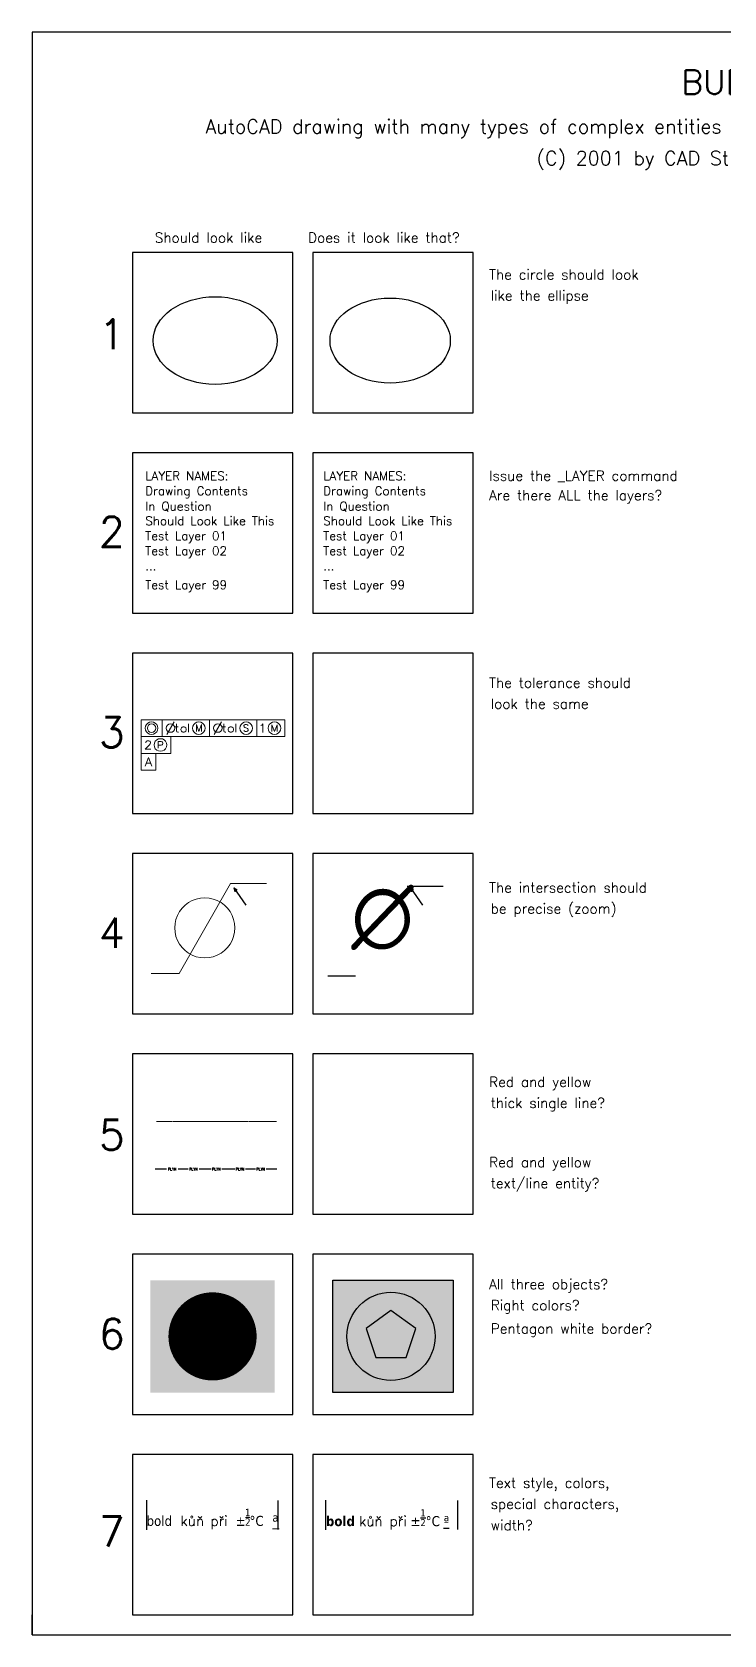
# Model space of a CAD drawing. Header units: millimetres. Extents: x -1200100 to -1200000, y -800080 to -800000.
# Drawn here: x -1200100 to -1200065.5, y -800080 to -800000 of the extents above; entities that cross this region are included whole.
import ezdxf
from ezdxf.enums import TextEntityAlignment as Align

# ---------------------------------------------------------------- set-up
doc = ezdxf.new("R2010")
doc.units = ezdxf.units.MM
doc.header["$LTSCALE"] = 0.05
doc.header["$PDMODE"] = 4
doc.header["$PDSIZE"] = 2
for name, color, linetype in [('Drawing Contents', 9, 'Continuous'), ('In Question', 7, 'Continuous'), ('Should Look Like This', 7, 'Continuous'), ('Test Layer 01', 7, 'Continuous'), ('Test Layer 02', 7, 'Continuous'), ('Test Layer 03', 7, 'Continuous'), ('Test Layer 04', 7, 'Continuous'), ('Test Layer 05', 7, 'Continuous'), ('Test Layer 06', 7, 'Continuous'), ('Test Layer 07', 7, 'Continuous'), ('Test Layer 08', 7, 'Continuous'), ('Test Layer 09', 7, 'Continuous'), ('Test Layer 10', 7, 'Continuous'), ('Test Layer 11', 7, 'Continuous'), ('Test Layer 12', 7, 'Continuous'), ('Test Layer 13', 7, 'Continuous'), ('Test Layer 14', 7, 'Continuous'), ('Test Layer 15', 7, 'Continuous'), ('Test Layer 16', 7, 'Continuous'), ('Test Layer 17', 7, 'Continuous'), ('Test Layer 18', 7, 'Continuous'), ('Test Layer 19', 7, 'Continuous'), ('Test Layer 20', 7, 'Continuous'), ('Test Layer 21', 7, 'Continuous'), ('Test Layer 22', 7, 'Continuous'), ('Test Layer 23', 7, 'Continuous'), ('Test Layer 24', 7, 'Continuous'), ('Test Layer 25', 7, 'Continuous'), ('Test Layer 26', 7, 'Continuous'), ('Test Layer 27', 7, 'Continuous'), ('Test Layer 28', 7, 'Continuous'), ('Test Layer 29', 7, 'Continuous'), ('Test Layer 30', 7, 'Continuous'), ('Test Layer 31', 7, 'Continuous'), ('Test Layer 32', 7, 'Continuous'), ('Test Layer 33', 7, 'Continuous'), ('Test Layer 34', 7, 'Continuous'), ('Test Layer 35', 7, 'Continuous'), ('Test Layer 36', 7, 'Continuous'), ('Test Layer 37', 7, 'Continuous'), ('Test Layer 38', 7, 'Continuous'), ('Test Layer 39', 7, 'Continuous'), ('Test Layer 40', 7, 'Continuous'), ('Test Layer 41', 7, 'Continuous'), ('Test Layer 42', 7, 'Continuous'), ('Test Layer 43', 7, 'Continuous'), ('Test Layer 44', 7, 'Continuous'), ('Test Layer 45', 7, 'Continuous'), ('Test Layer 46', 7, 'Continuous'), ('Test Layer 47', 7, 'Continuous'), ('Test Layer 48', 7, 'Continuous'), ('Test Layer 49', 7, 'Continuous'), ('Test Layer 50', 7, 'Continuous'), ('Test Layer 51', 7, 'Continuous'), ('Test Layer 52', 7, 'Continuous'), ('Test Layer 53', 7, 'Continuous'), ('Test Layer 54', 7, 'Continuous'), ('Test Layer 55', 7, 'Continuous'), ('Test Layer 56', 7, 'Continuous'), ('Test Layer 57', 7, 'Continuous'), ('Test Layer 58', 7, 'Continuous'), ('Test Layer 59', 7, 'Continuous'), ('Test Layer 60', 7, 'Continuous'), ('Test Layer 61', 7, 'Continuous'), ('Test Layer 62', 7, 'Continuous'), ('Test Layer 63', 7, 'Continuous'), ('Test Layer 64', 7, 'Continuous'), ('Test Layer 65', 7, 'Continuous'), ('Test Layer 66', 7, 'Continuous'), ('Test Layer 67', 7, 'Continuous'), ('Test Layer 68', 7, 'Continuous'), ('Test Layer 69', 7, 'Continuous'), ('Test Layer 70', 7, 'Continuous'), ('Test Layer 71', 7, 'Continuous'), ('Test Layer 72', 7, 'Continuous'), ('Test Layer 73', 7, 'Continuous'), ('Test Layer 74', 7, 'Continuous'), ('Test Layer 75', 7, 'Continuous'), ('Test Layer 76', 7, 'Continuous'), ('Test Layer 77', 7, 'Continuous'), ('Test Layer 78', 7, 'Continuous'), ('Test Layer 79', 7, 'Continuous'), ('Test Layer 80', 7, 'Continuous'), ('Test Layer 81', 7, 'Continuous'), ('Test Layer 82', 7, 'Continuous'), ('Test Layer 83', 7, 'Continuous'), ('Test Layer 84', 7, 'Continuous'), ('Test Layer 85', 7, 'Continuous'), ('Test Layer 86', 7, 'Continuous'), ('Test Layer 87', 7, 'Continuous'), ('Test Layer 88', 7, 'Continuous'), ('Test Layer 89', 7, 'Continuous'), ('Test Layer 90', 7, 'Continuous'), ('Test Layer 91', 7, 'Continuous'), ('Test Layer 92', 7, 'Continuous'), ('Test Layer 93', 7, 'Continuous'), ('Test Layer 94', 7, 'Continuous'), ('Test Layer 95', 7, 'Continuous'), ('Test Layer 96', 7, 'Continuous'), ('Test Layer 97', 7, 'Continuous'), ('Test Layer 98', 7, 'Continuous'), ('Test Layer 99', 7, 'Continuous')]:
    doc.layers.add(name, color=color, linetype=linetype)
doc.styles.get("Standard").update_dxf_attribs({"font": 'simplex.shx'})
doc.styles.add('WMF-Tahoma0', font='TAHOMABD.TTF')
doc.styles.add('WMF-Tahoma1', font='TAHOMA.TTF')

msp = doc.modelspace()

# ---------------------------------------------------------------- hatches: boundary and pattern name
at = {"layer": 'In Question'}
for color, points in [(3, [(-1200085, -800062.3), (-1200079, -800062.3), (-1200079, -800067.9), (-1200085, -800067.9)]), (1, [(-1200082.1, -800063.8), (-1200083.3364, -800064.6983), (-1200082.8641, -800066.1517), (-1200081.3359, -800066.1517), (-1200080.8636, -800064.6983)])]:
    msp.add_hatch(color=color, dxfattribs=at).paths.add_polyline_path(points)
h = msp.add_hatch(color=2, dxfattribs=at)
edge = h.paths.add_edge_path()
edge.add_arc((-1200082.1, -800065.1), 2.2, 0, 360)
at = {"layer": 'Should Look Like This'}
h = msp.add_hatch(dxfattribs=at)
h.set_pattern_fill('U', color=1, scale=0.01, style=0, double=1, pattern_type=0)
h.set_pattern_definition([(0, (-1200100, -800080), (0, 0.01), []), (90, (-1200100, -800080), (-0.01, 6e-19), [])])
h.paths.add_polyline_path([(-1200091, -800063.865), (-1200092.1746, -800064.7184), (-1200091.7259, -800066.0991), (-1200090.2741, -800066.0991), (-1200089.8254, -800064.7184)])

# ---------------------------------------------------------------- linework, layer by layer
at = {"color": 7, "lineweight": 0}
msp.add_lwpolyline([(-1200089.3519, -800074.1334), (-1200089.1357, -800074.1334)], dxfattribs=at)
at = {"layer": 'Drawing Contents', "color": 1}
for p, q in [((-1200089.9333, -800042.7069), (-1200089.3374, -800043.5775)), ((-1200089.9333, -800042.7069), (-1200089.8865, -800042.9157)), ((-1200089.9333, -800042.7069), (-1200089.7778, -800042.8198)), ((-1200081.1305, -800042.7069), (-1200080.9749, -800042.8198)), ((-1200081.1305, -800042.7069), (-1200081.0837, -800042.9157)), ((-1200081.1305, -800042.7069), (-1200080.5346, -800043.5775))]:
    msp.add_line(p, q, dxfattribs=at)
at = {"layer": 'Drawing Contents'}
for points in [[(-1200000, -800000), (-1200100, -800000), (-1200100, -800080), (-1200000, -800080)], [(-1200095, -800019), (-1200087, -800019), (-1200087, -800011), (-1200095, -800011)], [(-1200086, -800019), (-1200078, -800019), (-1200078, -800011), (-1200086, -800011)], [(-1200095, -800029), (-1200087, -800029), (-1200087, -800021), (-1200095, -800021)], [(-1200086, -800029), (-1200078, -800029), (-1200078, -800021), (-1200086, -800021)], [(-1200095, -800039), (-1200087, -800039), (-1200087, -800031), (-1200095, -800031)], [(-1200086, -800039), (-1200078, -800039), (-1200078, -800031), (-1200086, -800031)], [(-1200095, -800049), (-1200087, -800049), (-1200087, -800041), (-1200095, -800041)], [(-1200086, -800049), (-1200078, -800049), (-1200078, -800041), (-1200086, -800041)], [(-1200095, -800059), (-1200087, -800059), (-1200087, -800051), (-1200095, -800051)], [(-1200086, -800059), (-1200078, -800059), (-1200078, -800051), (-1200086, -800051)], [(-1200095, -800069), (-1200087, -800069), (-1200087, -800061), (-1200095, -800061)], [(-1200086, -800069), (-1200078, -800069), (-1200078, -800061), (-1200086, -800061)], [(-1200095, -800079), (-1200087, -800079), (-1200087, -800071), (-1200095, -800071)], [(-1200086, -800079), (-1200078, -800079), (-1200078, -800071), (-1200086, -800071)]]:
    msp.add_lwpolyline(points, close=True, dxfattribs=at)
at = {"layer": 'In Question', "color": 3}
for p, q in [((-1200081.2938, -800042.6222), (-1200079.4961, -800042.6222)), ((-1200083.8652, -800047.1222), (-1200085.2538, -800047.1222))]:
    msp.add_line(p, q, dxfattribs=at)
at = {"layer": 'In Question'}
for p, q in [((-1200085.3723, -800073.2671), (-1200085.3723, -800074.7546)), ((-1200078.7754, -800073.2942), (-1200078.7754, -800074.7411))]:
    msp.add_line(p, q, dxfattribs=at)
msp.add_lwpolyline([(-1200085, -800062.3), (-1200079, -800062.3), (-1200079, -800067.9), (-1200085, -800067.9)], close=True, dxfattribs=at)
at = {"layer": 'In Question', "lineweight": 30}
msp.add_lwpolyline([(-1200082.1, -800063.8), (-1200083.3364, -800064.6983), (-1200082.8641, -800066.1517), (-1200081.3359, -800066.1517), (-1200080.8636, -800064.6983)], close=True, dxfattribs=at)
at = {"layer": 'In Question', "extrusion": (0, -0.707107, 0.707107)}
msp.add_circle((-1200082.1413, -1131392.6267), 3, dxfattribs=at)
at = {"layer": 'In Question'}
msp.add_circle((-1200082.1, -800065.1), 2.2, dxfattribs=at)
at = {"layer": 'Should Look Like This', "color": 1}
for p, q in [((-1200093.2899, -800056.7515), (-1200093.8646, -800056.7515)), ((-1200092.2119, -800056.7515), (-1200092.7198, -800056.7515)), ((-1200091.0717, -800056.7515), (-1200091.6625, -800056.7515)), ((-1200089.8901, -800056.7515), (-1200090.5327, -800056.7515)), ((-1200088.8536, -800056.7515), (-1200089.3511, -800056.7515)), ((-1200087.7975, -800056.7515), (-1200088.325, -800056.7515))]:
    msp.add_line(p, q, dxfattribs=at)
at = {"layer": 'Should Look Like This'}
for p, q in [((-1200094.2883, -800073.2671), (-1200094.2883, -800074.7546)), ((-1200087.7362, -800073.2942), (-1200087.7362, -800074.7411))]:
    msp.add_line(p, q, dxfattribs=at)
at = {"layer": 'Should Look Like This', "color": 7, "lineweight": 0}
for points in [[(-1200094.5651, -800035.1624), (-1200094.5651, -800034.3227), (-1200087.3882, -800034.3227), (-1200087.3882, -800035.1624), (-1200094.5651, -800035.1624), (-1200094.5651, -800035.1624)], [(-1200093.5156, -800034.3227), (-1200093.5156, -800035.1624)], [(-1200091.1566, -800034.3227), (-1200091.1566, -800035.1624)], [(-1200088.7976, -800034.3227), (-1200088.7976, -800035.1624)], [(-1200094.5651, -800035.1624), (-1200093.0758, -800035.1624), (-1200093.0758, -800036.0025), (-1200094.5651, -800036.0025), (-1200094.5651, -800035.1624), (-1200094.5651, -800035.1624)], [(-1200093.7254, -800034.7426), (-1200093.7409, -800034.6453), (-1200093.7857, -800034.5576), (-1200093.8552, -800034.4877), (-1200093.9429, -800034.4429), (-1200094.0402, -800034.4278), (-1200094.1375, -800034.4429), (-1200094.2251, -800034.4877), (-1200094.295, -800034.5576), (-1200094.3398, -800034.6453), (-1200094.355, -800034.7426), (-1200094.3398, -800034.8398), (-1200094.295, -800034.9279), (-1200094.2251, -800034.9974), (-1200094.1375, -800035.0422), (-1200094.0402, -800035.0577), (-1200093.9429, -800035.0422), (-1200093.8552, -800034.9974), (-1200093.7857, -800034.9279), (-1200093.7409, -800034.8398), (-1200093.7254, -800034.7426), (-1200093.7254, -800034.7426)], [(-1200093.8304, -800034.7426), (-1200093.8463, -800034.6623), (-1200093.8918, -800034.5942), (-1200093.9599, -800034.5487), (-1200094.0402, -800034.5324), (-1200094.1204, -800034.5487), (-1200094.1885, -800034.5942), (-1200094.234, -800034.6623), (-1200094.2503, -800034.7426), (-1200094.234, -800034.8228), (-1200094.1885, -800034.8913), (-1200094.1204, -800034.9368), (-1200094.0402, -800034.9527), (-1200093.9599, -800034.9368), (-1200093.8918, -800034.8913), (-1200093.8463, -800034.8228), (-1200093.8304, -800034.7426), (-1200093.8304, -800034.7426)], [(-1200092.8856, -800034.74), (-1200092.9019, -800034.6597), (-1200092.9474, -800034.5916), (-1200093.0155, -800034.5461), (-1200093.0958, -800034.5302), (-1200093.176, -800034.5461), (-1200093.2441, -800034.5916), (-1200093.2896, -800034.6597), (-1200093.3055, -800034.74), (-1200093.2896, -800034.8206), (-1200093.2441, -800034.8887), (-1200093.176, -800034.9342), (-1200093.0958, -800034.9501), (-1200093.0155, -800034.9342), (-1200092.9474, -800034.8887), (-1200092.9019, -800034.8206), (-1200092.8856, -800034.74), (-1200092.8856, -800034.74)], [(-1200093.2755, -800035.06), (-1200092.9156, -800034.43)], [(-1200092.8557, -800034.6701), (-1200092.7158, -800034.6701)], [(-1200092.7958, -800034.5302), (-1200092.7958, -800034.8702), (-1200092.7758, -800034.9301), (-1200092.7358, -800034.9501), (-1200092.6959, -800034.9501)], [(-1200092.4761, -800034.6701), (-1200092.5161, -800034.69), (-1200092.556, -800034.73), (-1200092.576, -800034.7903), (-1200092.576, -800034.8302), (-1200092.556, -800034.8902), (-1200092.5161, -800034.9301), (-1200092.4761, -800034.9501), (-1200092.4158, -800034.9501), (-1200092.3759, -800034.9301), (-1200092.3359, -800034.8902), (-1200092.316, -800034.8302), (-1200092.316, -800034.7903), (-1200092.3359, -800034.73), (-1200092.3759, -800034.69), (-1200092.4158, -800034.6701), (-1200092.4761, -800034.6701), (-1200092.4761, -800034.6701)], [(-1200092.1961, -800034.9501), (-1200092.1961, -800034.5302)], [(-1200091.3664, -800034.74), (-1200091.3819, -800034.6427), (-1200091.4267, -800034.555), (-1200091.4962, -800034.4851), (-1200091.5839, -800034.4407), (-1200091.6812, -800034.4252), (-1200091.7785, -800034.4407), (-1200091.8665, -800034.4851), (-1200091.9361, -800034.555), (-1200091.9808, -800034.6427), (-1200091.9964, -800034.74), (-1200091.9808, -800034.8373), (-1200091.9361, -800034.9253), (-1200091.8665, -800034.9948), (-1200091.7785, -800035.0396), (-1200091.6812, -800035.0551), (-1200091.5839, -800035.0396), (-1200091.4962, -800034.9948), (-1200091.4267, -800034.9253), (-1200091.3819, -800034.8373), (-1200091.3664, -800034.74), (-1200091.3664, -800034.74)], [(-1200091.8044, -800034.902), (-1200091.8044, -800034.5661), (-1200091.6764, -800034.902), (-1200091.5484, -800034.5661), (-1200091.5484, -800034.902)], [(-1200090.527, -800034.74), (-1200090.5429, -800034.6597), (-1200090.5884, -800034.5916), (-1200090.6565, -800034.5461), (-1200090.7368, -800034.5302), (-1200090.817, -800034.5461), (-1200090.8851, -800034.5916), (-1200090.9306, -800034.6597), (-1200090.9465, -800034.74), (-1200090.9306, -800034.8206), (-1200090.8851, -800034.8887), (-1200090.817, -800034.9342), (-1200090.7368, -800034.9501), (-1200090.6565, -800034.9342), (-1200090.5884, -800034.8887), (-1200090.5429, -800034.8206), (-1200090.527, -800034.74), (-1200090.527, -800034.74)], [(-1200090.9166, -800035.06), (-1200090.557, -800034.43)], [(-1200090.4967, -800034.6701), (-1200090.3569, -800034.6701)], [(-1200090.4368, -800034.5302), (-1200090.4368, -800034.8702), (-1200090.4168, -800034.9301), (-1200090.3768, -800034.9501), (-1200090.3369, -800034.9501)], [(-1200090.1172, -800034.6701), (-1200090.1571, -800034.69), (-1200090.1971, -800034.73), (-1200090.217, -800034.7903), (-1200090.217, -800034.8302), (-1200090.1971, -800034.8902), (-1200090.1571, -800034.9301), (-1200090.1172, -800034.9501), (-1200090.0572, -800034.9501), (-1200090.0173, -800034.9301), (-1200089.977, -800034.8902), (-1200089.957, -800034.8302), (-1200089.957, -800034.7903), (-1200089.977, -800034.73), (-1200090.0173, -800034.69), (-1200090.0572, -800034.6701), (-1200090.1172, -800034.6701), (-1200090.1172, -800034.6701)], [(-1200089.8371, -800034.9501), (-1200089.8371, -800034.5302)], [(-1200089.0074, -800034.74), (-1200089.0229, -800034.6427), (-1200089.0677, -800034.555), (-1200089.1372, -800034.4851), (-1200089.2253, -800034.4407), (-1200089.3226, -800034.4252), (-1200089.4198, -800034.4407), (-1200089.5075, -800034.4851), (-1200089.5771, -800034.555), (-1200089.6218, -800034.6427), (-1200089.6374, -800034.74), (-1200089.6218, -800034.8373), (-1200089.5771, -800034.9253), (-1200089.5075, -800034.9948), (-1200089.4198, -800035.0396), (-1200089.3226, -800035.0551), (-1200089.2253, -800035.0396), (-1200089.1372, -800034.9948), (-1200089.0677, -800034.9253), (-1200089.0229, -800034.8373), (-1200089.0074, -800034.74), (-1200089.0074, -800034.74)], [(-1200089.2216, -800034.6142), (-1200089.2534, -800034.582), (-1200089.3015, -800034.5661), (-1200089.3655, -800034.5661), (-1200089.4132, -800034.582), (-1200089.4454, -800034.6142), (-1200089.4454, -800034.646), (-1200089.4295, -800034.6782), (-1200089.4132, -800034.6941), (-1200089.3814, -800034.71), (-1200089.2856, -800034.7422), (-1200089.2534, -800034.7581), (-1200089.2375, -800034.774), (-1200089.2216, -800034.8062), (-1200089.2216, -800034.8543), (-1200089.2534, -800034.8861), (-1200089.3015, -800034.902), (-1200089.3655, -800034.902), (-1200089.4132, -800034.8861), (-1200089.4454, -800034.8543)], [(-1200088.5879, -800034.6127), (-1200088.5479, -800034.5927), (-1200088.4876, -800034.5324), (-1200088.4876, -800034.9527)], [(-1200087.5984, -800034.7426), (-1200087.6135, -800034.6453), (-1200087.6583, -800034.5576), (-1200087.7278, -800034.4877), (-1200087.8159, -800034.4429), (-1200087.9132, -800034.4278), (-1200088.0104, -800034.4429), (-1200088.0981, -800034.4877), (-1200088.1677, -800034.5576), (-1200088.2124, -800034.6453), (-1200088.228, -800034.7426), (-1200088.2124, -800034.8398), (-1200088.1677, -800034.9279), (-1200088.0981, -800034.9974), (-1200088.0104, -800035.0422), (-1200087.9132, -800035.0577), (-1200087.8159, -800035.0422), (-1200087.7278, -800034.9974), (-1200087.6583, -800034.9279), (-1200087.6135, -800034.8398), (-1200087.5984, -800034.7426), (-1200087.5984, -800034.7426)], [(-1200088.036, -800034.9046), (-1200088.036, -800034.5687), (-1200087.908, -800034.9046), (-1200087.78, -800034.5687), (-1200087.78, -800034.9046)], [(-1200094.335, -800035.4724), (-1200094.335, -800035.4524), (-1200094.315, -800035.4125), (-1200094.295, -800035.3925), (-1200094.2551, -800035.3725), (-1200094.1752, -800035.3725), (-1200094.1352, -800035.3925), (-1200094.1153, -800035.4125), (-1200094.0953, -800035.4524), (-1200094.0953, -800035.4924), (-1200094.1153, -800035.5327), (-1200094.1552, -800035.5926), (-1200094.355, -800035.7924), (-1200094.0753, -800035.7924)], [(-1200093.2855, -800035.5827), (-1200093.3011, -800035.4854), (-1200093.3458, -800035.3973), (-1200093.4154, -800035.3278), (-1200093.503, -800035.283), (-1200093.6003, -800035.2675), (-1200093.6976, -800035.283), (-1200093.7857, -800035.3278), (-1200093.8552, -800035.3973), (-1200093.9, -800035.4854), (-1200093.9151, -800035.5827), (-1200093.9, -800035.6799), (-1200093.8552, -800035.7676), (-1200093.7857, -800035.8375), (-1200093.6976, -800035.8823), (-1200093.6003, -800035.8975), (-1200093.503, -800035.8823), (-1200093.4154, -800035.8375), (-1200093.3458, -800035.7676), (-1200093.3011, -800035.6799), (-1200093.2855, -800035.5827), (-1200093.2855, -800035.5827)], [(-1200093.7072, -800035.7447), (-1200093.7072, -800035.4084), (-1200093.5633, -800035.4084), (-1200093.5156, -800035.4247), (-1200093.4993, -800035.4406), (-1200093.4834, -800035.4724), (-1200093.4834, -800035.5205), (-1200093.4993, -800035.5527), (-1200093.5156, -800035.5686), (-1200093.5633, -800035.5845), (-1200093.7072, -800035.5845)], [(-1200094.5651, -800036.0025), (-1200093.8252, -800036.0025), (-1200093.8252, -800036.8426), (-1200094.5651, -800036.8426), (-1200094.5651, -800036.0025), (-1200094.5651, -800036.0025)], [(-1200094.355, -800036.6325), (-1200094.1952, -800036.2126), (-1200094.0354, -800036.6325)], [(-1200094.295, -800036.4927), (-1200094.0953, -800036.4927)], [(-1200088.0165, -800074.6984), (-1200087.678, -800074.6984)]]:
    msp.add_lwpolyline(points, dxfattribs=at)
at = {"layer": 'Should Look Like This', "color": 3, "lineweight": 0}
for points in [[(-1200092.6718, -800046.9956), (-1200090.1005, -800042.4964)], [(-1200090.1005, -800042.4964), (-1200088.3041, -800042.4964)], [(-1200089.8861, -800044.7108), (-1200089.9023, -800044.4964), (-1200089.9474, -800044.2874), (-1200090.0213, -800044.0874), (-1200090.124, -800043.9), (-1200090.2519, -800043.727), (-1200090.4033, -800043.5757), (-1200090.5744, -800043.4477), (-1200090.7636, -800043.345), (-1200090.9636, -800043.2712), (-1200091.1726, -800043.2261), (-1200091.3853, -800043.2099), (-1200091.5997, -800043.2261), (-1200091.8087, -800043.2712), (-1200092.0087, -800043.345), (-1200092.1961, -800043.4477), (-1200092.3673, -800043.5757), (-1200092.5186, -800043.727), (-1200092.6466, -800043.9), (-1200092.7493, -800044.0874), (-1200092.8249, -800044.2874), (-1200092.87, -800044.4964), (-1200092.8844, -800044.7108), (-1200092.87, -800044.9235), (-1200092.8249, -800045.1325), (-1200092.7493, -800045.3325), (-1200092.6466, -800045.5217), (-1200092.5186, -800045.6929), (-1200092.3673, -800045.8442), (-1200092.1961, -800045.9721), (-1200092.0087, -800046.0749), (-1200091.8087, -800046.1487), (-1200091.5997, -800046.1956), (-1200091.3853, -800046.21), (-1200091.1726, -800046.1956), (-1200090.9636, -800046.1487), (-1200090.7636, -800046.0749), (-1200090.5744, -800045.9721), (-1200090.4033, -800045.8442), (-1200090.2519, -800045.6929), (-1200090.124, -800045.5217), (-1200090.0213, -800045.3325), (-1200089.9474, -800045.1325), (-1200089.9023, -800044.9235), (-1200089.8861, -800044.7108), (-1200089.8861, -800044.7108)], [(-1200092.6718, -800046.9956), (-1200094.0592, -800046.9956)]]:
    msp.add_lwpolyline(points, dxfattribs=at)
at = {"layer": 'Should Look Like This', "color": 2, "const_width": 2.2}
msp.add_lwpolyline([(-1200092.1, -800065.1, 1), (-1200089.9, -800065.1, 1)], format="xyb", close=True, dxfattribs=at)
at = {"layer": 'Should Look Like This'}
for points in [[(-1200091, -800063.8), (-1200092.2364, -800064.6983), (-1200091.7641, -800066.1517), (-1200090.2359, -800066.1517), (-1200089.7636, -800064.6983)], [(-1200091, -800063.8325), (-1200092.2055, -800064.7083), (-1200091.745, -800066.1254), (-1200090.255, -800066.1254), (-1200089.7945, -800064.7083)], [(-1200091, -800063.865), (-1200092.1746, -800064.7184), (-1200091.7259, -800066.0991), (-1200090.2741, -800066.0991), (-1200089.8254, -800064.7184)]]:
    msp.add_lwpolyline(points, close=True, dxfattribs=at)
msp.add_ellipse((-1200090.8679, -800015.3985, -800015.3985), major_axis=(-3.0947, 0), ratio=0.7071068, dxfattribs=at)
at = {"layer": 'Should Look Like This', "color": 2}
for points in [[(-1200093.8, -800054.3457), (-1200093.0181, -800054.3457), (-1200093.8, -800054.3957), (-1200093.0181, -800054.3957)], [(-1200092.4, -800054.3457), (-1200091.7394, -800054.3457), (-1200092.4, -800054.3957), (-1200091.7394, -800054.3957)], [(-1200091.1226, -800054.3457), (-1200090.462, -800054.3457), (-1200091.1226, -800054.3957), (-1200090.462, -800054.3957)], [(-1200089.8572, -800054.3457), (-1200089.1966, -800054.3457), (-1200089.8572, -800054.3957), (-1200089.1966, -800054.3957)], [(-1200088.5818, -800054.3457), (-1200087.7999, -800054.3457), (-1200088.5818, -800054.3957), (-1200087.7999, -800054.3957)]]:
    msp.add_solid(points, dxfattribs=at)
at = {"layer": 'Should Look Like This', "color": 1}
for points in [[(-1200093.0106, -800054.3457), (-1200092.4, -800054.3457), (-1200093.0106, -800054.3957), (-1200092.4, -800054.3957)], [(-1200091.7368, -800054.3457), (-1200091.1261, -800054.3457), (-1200091.7368, -800054.3957), (-1200091.1261, -800054.3957)], [(-1200090.4654, -800054.3457), (-1200089.8547, -800054.3457), (-1200090.4654, -800054.3957), (-1200089.8547, -800054.3957)], [(-1200089.1879, -800054.3457), (-1200088.5773, -800054.3457), (-1200089.1879, -800054.3957), (-1200088.5773, -800054.3957)]]:
    msp.add_solid(points, dxfattribs=at)
at = {"layer": 'Should Look Like This', "color": 3}
msp.add_solid([(-1200094.1, -800062.3), (-1200087.9, -800062.3), (-1200094.1, -800067.9), (-1200087.9, -800067.9)], dxfattribs=at)
at = {"layer": 'Test Layer 01'}
msp.add_point((-1200100, -800080), dxfattribs=at)
at = {"layer": 'Test Layer 02'}
msp.add_point((-1200100, -800080), dxfattribs=at)
at = {"layer": 'Test Layer 03'}
msp.add_point((-1200100, -800080), dxfattribs=at)
at = {"layer": 'Test Layer 04'}
msp.add_point((-1200100, -800080), dxfattribs=at)
at = {"layer": 'Test Layer 05'}
msp.add_point((-1200100, -800080), dxfattribs=at)
at = {"layer": 'Test Layer 06'}
msp.add_point((-1200100, -800080), dxfattribs=at)
at = {"layer": 'Test Layer 07'}
msp.add_point((-1200100, -800080), dxfattribs=at)
at = {"layer": 'Test Layer 08'}
msp.add_point((-1200100, -800080), dxfattribs=at)
at = {"layer": 'Test Layer 09'}
msp.add_point((-1200100, -800080), dxfattribs=at)
at = {"layer": 'Test Layer 10'}
msp.add_point((-1200100, -800080), dxfattribs=at)
at = {"layer": 'Test Layer 11'}
msp.add_point((-1200100, -800080), dxfattribs=at)
at = {"layer": 'Test Layer 12'}
msp.add_point((-1200100, -800080), dxfattribs=at)
at = {"layer": 'Test Layer 13'}
msp.add_point((-1200100, -800080), dxfattribs=at)
at = {"layer": 'Test Layer 14'}
msp.add_point((-1200100, -800080), dxfattribs=at)
at = {"layer": 'Test Layer 15'}
msp.add_point((-1200100, -800080), dxfattribs=at)
at = {"layer": 'Test Layer 16'}
msp.add_point((-1200100, -800080), dxfattribs=at)
at = {"layer": 'Test Layer 17'}
msp.add_point((-1200100, -800080), dxfattribs=at)
at = {"layer": 'Test Layer 18'}
msp.add_point((-1200100, -800080), dxfattribs=at)
at = {"layer": 'Test Layer 19'}
msp.add_point((-1200100, -800080), dxfattribs=at)
at = {"layer": 'Test Layer 20'}
msp.add_point((-1200100, -800080), dxfattribs=at)
at = {"layer": 'Test Layer 21'}
msp.add_point((-1200100, -800080), dxfattribs=at)
at = {"layer": 'Test Layer 22'}
msp.add_point((-1200100, -800080), dxfattribs=at)
at = {"layer": 'Test Layer 23'}
msp.add_point((-1200100, -800080), dxfattribs=at)
at = {"layer": 'Test Layer 24'}
msp.add_point((-1200100, -800080), dxfattribs=at)
at = {"layer": 'Test Layer 25'}
msp.add_point((-1200100, -800080), dxfattribs=at)
at = {"layer": 'Test Layer 26'}
msp.add_point((-1200100, -800080), dxfattribs=at)
at = {"layer": 'Test Layer 27'}
msp.add_point((-1200100, -800080), dxfattribs=at)
at = {"layer": 'Test Layer 28'}
msp.add_point((-1200100, -800080), dxfattribs=at)
at = {"layer": 'Test Layer 29'}
msp.add_point((-1200100, -800080), dxfattribs=at)
at = {"layer": 'Test Layer 30'}
msp.add_point((-1200100, -800080), dxfattribs=at)
at = {"layer": 'Test Layer 31'}
msp.add_point((-1200100, -800080), dxfattribs=at)
at = {"layer": 'Test Layer 32'}
msp.add_point((-1200100, -800080), dxfattribs=at)
at = {"layer": 'Test Layer 33'}
msp.add_point((-1200100, -800080), dxfattribs=at)
at = {"layer": 'Test Layer 34'}
msp.add_point((-1200100, -800080), dxfattribs=at)
at = {"layer": 'Test Layer 35'}
msp.add_point((-1200100, -800080), dxfattribs=at)
at = {"layer": 'Test Layer 36'}
msp.add_point((-1200100, -800080), dxfattribs=at)
at = {"layer": 'Test Layer 37'}
msp.add_point((-1200100, -800080), dxfattribs=at)
at = {"layer": 'Test Layer 38'}
msp.add_point((-1200100, -800080), dxfattribs=at)
at = {"layer": 'Test Layer 39'}
msp.add_point((-1200100, -800080), dxfattribs=at)
at = {"layer": 'Test Layer 40'}
msp.add_point((-1200100, -800080), dxfattribs=at)
at = {"layer": 'Test Layer 41'}
msp.add_point((-1200100, -800080), dxfattribs=at)
at = {"layer": 'Test Layer 42'}
msp.add_point((-1200100, -800080), dxfattribs=at)
at = {"layer": 'Test Layer 43'}
msp.add_point((-1200100, -800080), dxfattribs=at)
at = {"layer": 'Test Layer 44'}
msp.add_point((-1200100, -800080), dxfattribs=at)
at = {"layer": 'Test Layer 45'}
msp.add_point((-1200100, -800080), dxfattribs=at)
at = {"layer": 'Test Layer 46'}
msp.add_point((-1200100, -800080), dxfattribs=at)
at = {"layer": 'Test Layer 47'}
msp.add_point((-1200100, -800080), dxfattribs=at)
at = {"layer": 'Test Layer 48'}
msp.add_point((-1200100, -800080), dxfattribs=at)
at = {"layer": 'Test Layer 49'}
msp.add_point((-1200100, -800080), dxfattribs=at)
at = {"layer": 'Test Layer 50'}
msp.add_point((-1200100, -800080), dxfattribs=at)
at = {"layer": 'Test Layer 51'}
msp.add_point((-1200100, -800080), dxfattribs=at)
at = {"layer": 'Test Layer 52'}
msp.add_point((-1200100, -800080), dxfattribs=at)
at = {"layer": 'Test Layer 53'}
msp.add_point((-1200100, -800080), dxfattribs=at)
at = {"layer": 'Test Layer 54'}
msp.add_point((-1200100, -800080), dxfattribs=at)
at = {"layer": 'Test Layer 55'}
msp.add_point((-1200100, -800080), dxfattribs=at)
at = {"layer": 'Test Layer 56'}
msp.add_point((-1200100, -800080), dxfattribs=at)
at = {"layer": 'Test Layer 57'}
msp.add_point((-1200100, -800080), dxfattribs=at)
at = {"layer": 'Test Layer 58'}
msp.add_point((-1200100, -800080), dxfattribs=at)
at = {"layer": 'Test Layer 59'}
msp.add_point((-1200100, -800080), dxfattribs=at)
at = {"layer": 'Test Layer 60'}
msp.add_point((-1200100, -800080), dxfattribs=at)
at = {"layer": 'Test Layer 61'}
msp.add_point((-1200100, -800080), dxfattribs=at)
at = {"layer": 'Test Layer 62'}
msp.add_point((-1200100, -800080), dxfattribs=at)
at = {"layer": 'Test Layer 63'}
msp.add_point((-1200100, -800080), dxfattribs=at)
at = {"layer": 'Test Layer 64'}
msp.add_point((-1200100, -800080), dxfattribs=at)
at = {"layer": 'Test Layer 65'}
msp.add_point((-1200100, -800080), dxfattribs=at)
at = {"layer": 'Test Layer 66'}
msp.add_point((-1200100, -800080), dxfattribs=at)
at = {"layer": 'Test Layer 67'}
msp.add_point((-1200100, -800080), dxfattribs=at)
at = {"layer": 'Test Layer 68'}
msp.add_point((-1200100, -800080), dxfattribs=at)
at = {"layer": 'Test Layer 69'}
msp.add_point((-1200100, -800080), dxfattribs=at)
at = {"layer": 'Test Layer 70'}
msp.add_point((-1200100, -800080), dxfattribs=at)
at = {"layer": 'Test Layer 71'}
msp.add_point((-1200100, -800080), dxfattribs=at)
at = {"layer": 'Test Layer 72'}
msp.add_point((-1200100, -800080), dxfattribs=at)
at = {"layer": 'Test Layer 73'}
msp.add_point((-1200100, -800080), dxfattribs=at)
at = {"layer": 'Test Layer 74'}
msp.add_point((-1200100, -800080), dxfattribs=at)
at = {"layer": 'Test Layer 75'}
msp.add_point((-1200100, -800080), dxfattribs=at)
at = {"layer": 'Test Layer 76'}
msp.add_point((-1200100, -800080), dxfattribs=at)
at = {"layer": 'Test Layer 77'}
msp.add_point((-1200100, -800080), dxfattribs=at)
at = {"layer": 'Test Layer 78'}
msp.add_point((-1200100, -800080), dxfattribs=at)
at = {"layer": 'Test Layer 79'}
msp.add_point((-1200100, -800080), dxfattribs=at)
at = {"layer": 'Test Layer 80'}
msp.add_point((-1200100, -800080), dxfattribs=at)
at = {"layer": 'Test Layer 81'}
msp.add_point((-1200100, -800080), dxfattribs=at)
at = {"layer": 'Test Layer 82'}
msp.add_point((-1200100, -800080), dxfattribs=at)
at = {"layer": 'Test Layer 83'}
msp.add_point((-1200100, -800080), dxfattribs=at)
at = {"layer": 'Test Layer 84'}
msp.add_point((-1200100, -800080), dxfattribs=at)
at = {"layer": 'Test Layer 85'}
msp.add_point((-1200100, -800080), dxfattribs=at)
at = {"layer": 'Test Layer 86'}
msp.add_point((-1200100, -800080), dxfattribs=at)
at = {"layer": 'Test Layer 87'}
msp.add_point((-1200100, -800080), dxfattribs=at)
at = {"layer": 'Test Layer 88'}
msp.add_point((-1200100, -800080), dxfattribs=at)
at = {"layer": 'Test Layer 89'}
msp.add_point((-1200100, -800080), dxfattribs=at)
at = {"layer": 'Test Layer 90'}
msp.add_point((-1200100, -800080), dxfattribs=at)
at = {"layer": 'Test Layer 91'}
msp.add_point((-1200100, -800080), dxfattribs=at)
at = {"layer": 'Test Layer 92'}
msp.add_point((-1200100, -800080), dxfattribs=at)
at = {"layer": 'Test Layer 93'}
msp.add_point((-1200100, -800080), dxfattribs=at)
at = {"layer": 'Test Layer 94'}
msp.add_point((-1200100, -800080), dxfattribs=at)
at = {"layer": 'Test Layer 95'}
msp.add_point((-1200100, -800080), dxfattribs=at)
at = {"layer": 'Test Layer 96'}
msp.add_point((-1200100, -800080), dxfattribs=at)
at = {"layer": 'Test Layer 97'}
msp.add_point((-1200100, -800080), dxfattribs=at)
at = {"layer": 'Test Layer 98'}
msp.add_point((-1200100, -800080), dxfattribs=at)
at = {"layer": 'Test Layer 99'}
msp.add_point((-1200100, -800080), dxfattribs=at)

# ---------------------------------------------------------------- texts
at = {"color": 7, "lineweight": 0, "style": 'WMF-Tahoma1'}
for s, p in [('2', (-1200089.3778, -800074.5493)), ('1', (-1200089.3822, -800074.0755))]:
    msp.add_text(s, height=0.37, dxfattribs=at).set_placement(p)
at = {"layer": 'Drawing Contents'}
for s, height, p in [('BUDWEISER compatibility benchmark (v1.3)', 1.2, (-1200050, -800003.0977)), ('AutoCAD drawing with many types of complex entities to test compatibility of so called "DWG-compatible" CAD applications (100% score doesn\'t mean 100% compatibility)', 0.7, (-1200050, -800005.0659)), ('(C) 2001 by CAD Studio - Autodesk Systems Center based in Ceske Budejovice (Budweis), Czech Rep.', 0.7, (-1200050, -800006.6404))]:
    msp.add_text(s, height=height, dxfattribs=at).set_placement(p, align=Align.CENTER)
for s, p in [('Should look like', (-1200093.8817, -800010.511)), ('Does it look like that?', (-1200086.2359, -800010.511)), ('The circle should look', (-1200077.2073, -800012.3498)), ('like the ellipse', (-1200077.1269, -800013.399)), ('Issue the _LAYER command', (-1200077.2073, -800022.3929)), ('Are there ALL the layers?', (-1200077.2073, -800023.3698)), ('The tolerance should', (-1200077.2073, -800032.726)), ('look the same', (-1200077.1269, -800033.7752)), ('The intersection should', (-1200077.2073, -800042.9494)), ('be precise (zoom)', (-1200077.1269, -800043.9986)), ('Red and yellow', (-1200077.2073, -800052.6494)), ('thick single line?', (-1200077.1269, -800053.6986)), ('Red and yellow', (-1200077.2073, -800056.6573)), ('text/line entity?', (-1200077.1269, -800057.7066)), ('All three objects?', (-1200077.2073, -800062.743)), ('Right colors?', (-1200077.1269, -800063.7922)), ('Pentagon white border?', (-1200077.1269, -800064.9595)), ('Text style, colors,', (-1200077.2073, -800072.6595)), ('special characters,', (-1200077.1269, -800073.7087)), ('width?', (-1200077.1269, -800074.7755))]:
    msp.add_text(s, height=0.5, dxfattribs=at).set_placement(p)
at = {"layer": 'Drawing Contents', "color": 40}
for s, p in [('1', (-1200096.6676, -800015.8311)), ('2', (-1200096.6676, -800025.6928)), ('3', (-1200096.6676, -800035.7007)), ('4', (-1200096.6676, -800045.7085)), ('5', (-1200096.6676, -800055.7893)), ('6', (-1200096.6676, -800065.7197)), ('7', (-1200096.6676, -800075.5814))]:
    msp.add_text(s, height=1.5, dxfattribs=at).set_placement(p)
at = {"layer": 'In Question', "color": 1}
msp.add_text('LAYER NAMES:', height=0.436412, dxfattribs=at).set_placement((-1200085.4799, -800022.3693))
at = {"layer": 'In Question'}
for s, height, p in [('Drawing Contents', 0.436412, (-1200085.4799, -800023.1174)), ('In Question', 0.436412, (-1200085.4766, -800023.8837)), ('Should Look Like This', 0.436412, (-1200085.4766, -800024.6125)), ('Test Layer 01', 0.436412, (-1200085.4799, -800025.3618)), ('Test Layer 02', 0.436412, (-1200085.4799, -800026.1099)), ('...', 0.43641, (-1200085.4799, -800026.8581)), ('Test Layer 99', 0.436412, (-1200085.4766, -800027.8079))]:
    msp.add_text(s, height=height, dxfattribs=at).set_placement(p)
at = {"layer": 'In Question', "attachment_point": 1}
for s, insert, char_height, width in [('{\\Fgdt.shx;\\C3;n}', (-1200084.0795, -800042.6222), 3, 3.437846), ('{\\fTahoma|b1|i0|c0|p32;\\C2;bold \\Fsimplex.shx;\\C1;kůň\\C4; při\\fTahoma|b0|i0|c0|p32; \\C7;%%p\\H0.7x;\\S1/2;\\H1.429x;%%dC \\Lª}', (-1200085.3493, -800073.7298), 0.5, 7.261)]:
    msp.add_mtext(s, dxfattribs=dict(at, insert=insert, char_height=char_height, width=width))
at = {"layer": 'Should Look Like This', "color": 1}
msp.add_text('LAYER NAMES:', height=0.436412, dxfattribs=at).set_placement((-1200094.3565, -800022.3693))
at = {"layer": 'Should Look Like This'}
for s, height, p in [('Drawing Contents', 0.436412, (-1200094.3565, -800023.1174)), ('In Question', 0.436412, (-1200094.3533, -800023.8837)), ('Should Look Like This', 0.436412, (-1200094.3533, -800024.6125)), ('Test Layer 01', 0.436412, (-1200094.3565, -800025.3618)), ('Test Layer 02', 0.436412, (-1200094.3565, -800026.1099)), ('...', 0.43641, (-1200094.3565, -800026.8581)), ('Test Layer 99', 0.436412, (-1200094.3533, -800027.8079))]:
    msp.add_text(s, height=height, dxfattribs=at).set_placement(p)
at = {"layer": 'Should Look Like This', "color": 2}
for p in [(-1200093.2246, -800056.8162), (-1200092.1614, -800056.8162), (-1200091.0178, -800056.8162), (-1200089.8419, -800056.8162), (-1200088.811, -800056.8162)]:
    msp.add_text('PLYN', height=0.1265, dxfattribs=at).set_placement(p)
at = {"layer": 'Should Look Like This', "color": 2, "lineweight": 0, "style": 'WMF-Tahoma0'}
msp.add_text('bold', height=0.5, dxfattribs=at).set_placement((-1200094.2919, -800074.5573))
at = {"layer": 'Should Look Like This', "color": 1, "lineweight": 0}
msp.add_text('kůň', height=0.5, dxfattribs=at).set_placement((-1200092.5981, -800074.5573))
at = {"layer": 'Should Look Like This', "color": 4, "lineweight": 0}
msp.add_text(' při ', height=0.5, dxfattribs=at).set_placement((-1200091.4457, -800074.5573))
at = {"layer": 'Should Look Like This', "color": 7, "lineweight": 0, "style": 'WMF-Tahoma1'}
for s, height, p in [('±', 0.5, (-1200089.8445, -800074.5573)), (' °C ', 0.5, (-1200089.3441, -800074.5573)), ('a', 0.42, (-1200088.011, -800074.3481))]:
    msp.add_text(s, height=height, dxfattribs=at).set_placement(p)

doc.saveas('drawing.dxf')
